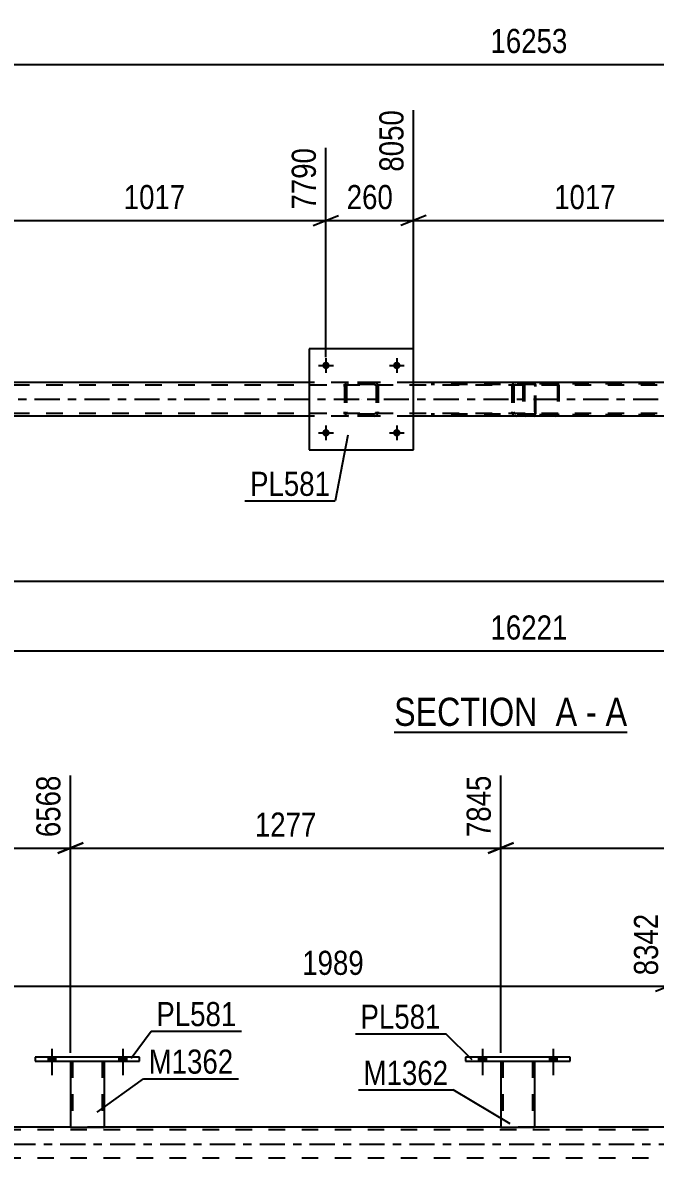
# Model space of a CAD drawing. Header units: millimetres. Extents: x 0 to 1779, y 0 to 560.
# Drawn here: x 1315.4 to 1390.4, y 425.1 to 560 of the extents above; entities that cross this region are included whole.
import ezdxf

# ---------------------------------------------------------------- set-up
doc = ezdxf.new("R2010")
doc.units = ezdxf.units.MM
doc.linetypes.add('DXK_LINE_DOT2', pattern=[3.9198, 1.9599, -1.9599])
doc.linetypes.add('DXK_LINE_DOT3', pattern=[5.9187, 2.979, -0.9799, 0.9799, -0.9799])
doc.styles.add('Arial Narrow', font='ARIALN.TTF', dxfattribs={"height": 0.2})

# ---------------------------------------------------------------- blocks, each defined once
blk = doc.blocks.new('Unknown-814185208-11 - 2589')
at = {"color": 6, "linetype": 'Continuous'}
blk.add_line((1359.44, 475.74), (1387.09, 475.74), dxfattribs=at)
at = {"color": 0, "linetype": 'Continuous'}
for points in [[(1377.55, 476.49), (1377.55, 479.99), (1359.44, 479.99), (1359.44, 476.49)], [(1381.16, 476.49), (1381.16, 479.99), (1378.6, 479.99), (1378.6, 476.49)], [(1383.48, 476.49), (1383.48, 479.99), (1382.21, 479.99), (1382.21, 476.49)], [(1387.09, 476.49), (1387.09, 479.99), (1384.53, 479.99), (1384.53, 476.49)]]:
    blk.add_wipeout(points, dxfattribs=at)
at = {"color": 7, "linetype": 'Continuous', "style": 'Arial Narrow'}
for s, p in [('SECTION ', (1359.44, 476.49)), ('A', (1378.6, 476.49)), ('A', (1384.53, 476.49)), ('-', (1382.21, 476.49))]:
    blk.add_text(s, height=3.34, dxfattribs=at).set_placement(p)
blk = doc.blocks.new('Part-814185208-2599 - 2589')
at = {"color": 7, "linetype": 'DXK_LINE_DOT2'}
for p, q in [((1688.57, 516.96), (1085.95, 516.96)), ((1361.75, 517.28), (1349.35, 517.28)), ((1688.57, 513.6), (1085.95, 513.6)), ((1361.75, 513.28), (1349.35, 513.28))]:
    blk.add_line(p, q, dxfattribs=at)
at = {"color": 2, "linetype": 'Continuous'}
for p, q in [((1349.35, 517.28), (1310.67, 517.28)), ((1400.43, 517.28), (1361.75, 517.28)), ((1349.35, 513.28), (1310.67, 513.28)), ((1400.43, 513.28), (1361.75, 513.28))]:
    blk.add_line(p, q, dxfattribs=at)
at = {"color": 7, "linetype": 'DXK_LINE_DOT3'}
blk.add_line((1085.95, 515.28), (1688.57, 515.28), dxfattribs=at)
blk = doc.blocks.new('Part-814185208-2648 - 2589')
at = {"color": 7, "linetype": 'DXK_LINE_DOT2'}
for p, q in [((1374.75, 517.09), (1374.72, 516.96)), ((1374.72, 516.96), (1374.72, 513.6)), ((1374.89, 516.96), (1374.9, 517.03)), ((1374.89, 516.96), (1374.89, 513.6)), ((1374.9, 517.03), (1374.94, 517.08)), ((1375.06, 517.28), (1374.93, 517.26)), ((1374.94, 517.08), (1375, 517.11)), ((1375, 517.11), (1375.06, 517.12)), ((1390.39, 517.28), (1375.06, 517.28)), ((1390.39, 517.12), (1375.06, 517.12)), ((1378.77, 517.26), (1378.64, 517.28)), ((1378.64, 517.12), (1378.7, 517.11)), ((1378.7, 517.11), (1378.73, 517.1)), ((1378.73, 517.1), (1378.76, 517.08)), ((1378.76, 517.08), (1378.8, 517.03)), ((1378.8, 517.03), (1378.81, 516.96)), ((1378.81, 516.96), (1378.81, 513.6)), ((1378.98, 516.96), (1378.95, 517.09)), ((1378.98, 516.96), (1378.98, 513.6)), ((1374.72, 513.6), (1374.75, 513.48)), ((1374.9, 513.54), (1374.89, 513.6)), ((1374.94, 513.49), (1374.9, 513.54)), ((1374.93, 513.31), (1375.06, 513.28)), ((1374.94, 513.49), (1374.97, 513.47)), ((1374.97, 513.47), (1375, 513.46)), ((1375, 513.46), (1375.06, 513.44)), ((1390.39, 513.44), (1375.06, 513.44)), ((1390.39, 513.28), (1375.06, 513.28)), ((1378.7, 513.46), (1378.64, 513.44)), ((1378.64, 513.28), (1378.77, 513.31)), ((1378.76, 513.49), (1378.7, 513.46)), ((1378.8, 513.54), (1378.76, 513.49)), ((1378.81, 513.6), (1378.8, 513.54)), ((1378.95, 513.48), (1378.98, 513.6))]:
    blk.add_line(p, q, dxfattribs=at)
for centre, start, end in [((1375.05, 516.95), 110.7583, 155.68), ((1378.65, 516.95), 24.32, 69.2417), ((1375.05, 513.62), 204.32, 249.2417), ((1378.65, 513.62), 290.7583, 335.68)]:
    blk.add_arc(centre, 0.331, start, end, dxfattribs=at)
blk = doc.blocks.new('Part-814185208-2652 - 2589')
at = {"color": 7, "linetype": 'DXK_LINE_DOT2'}
for p, q in [((1376, 517.28), (1363.84, 517.28)), ((1376, 517.04), (1363.84, 517.04)), ((1373.42, 516.89), (1373.4, 516.8)), ((1373.4, 516.8), (1373.4, 513.76)), ((1373.44, 516.99), (1373.42, 516.89)), ((1373.66, 516.8), (1373.67, 516.9)), ((1373.66, 516.8), (1373.66, 513.76)), ((1373.67, 516.9), (1373.73, 516.97)), ((1373.91, 517.28), (1373.71, 517.25)), ((1373.73, 516.97), (1373.81, 517.03)), ((1373.81, 517.03), (1373.91, 517.04)), ((1374.72, 517.04), (1374.72, 517.28)), ((1376.1, 517.25), (1376, 517.28)), ((1376, 517.04), (1376.05, 517.03)), ((1376.05, 517.03), (1376.09, 516.97)), ((1376.09, 516.97), (1376.12, 516.9)), ((1376.19, 517.14), (1376.1, 517.25)), ((1376.12, 516.9), (1376.13, 516.8)), ((1376.13, 513.76), (1376.13, 516.8)), ((1376.25, 516.99), (1376.19, 517.14)), ((1376.27, 516.8), (1376.25, 516.99)), ((1376.27, 513.76), (1376.27, 516.8)), ((1376, 513.52), (1363.84, 513.52)), ((1376, 513.28), (1363.84, 513.28)), ((1373.4, 513.76), (1373.42, 513.68)), ((1373.42, 513.68), (1373.44, 513.58)), ((1373.67, 513.67), (1373.66, 513.76)), ((1373.73, 513.59), (1373.67, 513.67)), ((1373.71, 513.32), (1373.91, 513.28)), ((1373.81, 513.54), (1373.73, 513.59)), ((1373.91, 513.52), (1373.81, 513.54)), ((1374.72, 513.28), (1374.72, 513.52)), ((1376.05, 513.54), (1376, 513.52)), ((1376, 513.28), (1376.1, 513.32)), ((1376.09, 513.59), (1376.05, 513.54)), ((1376.12, 513.67), (1376.09, 513.59)), ((1376.1, 513.32), (1376.19, 513.43)), ((1376.13, 513.76), (1376.12, 513.67)), ((1376.19, 513.43), (1376.25, 513.58)), ((1376.25, 513.58), (1376.27, 513.76))]:
    blk.add_line(p, q, dxfattribs=at)
for centre, start, end in [((1373.89, 516.79), 111.1941, 156.1506), ((1373.89, 513.78), 203.8494, 248.8059)]:
    blk.add_arc(centre, 0.492, start, end, dxfattribs=at)
blk = doc.blocks.new('Part-814185208-2781 - 2589')
at = {"color": 2, "linetype": 'Continuous'}
for p, q in [((1361.75, 521.28), (1349.35, 521.28)), ((1349.35, 521.28), (1349.35, 509.28)), ((1361.75, 509.28), (1361.75, 521.28)), ((1349.35, 509.28), (1361.75, 509.28))]:
    blk.add_line(p, q, dxfattribs=at)
blk = doc.blocks.new('Part-814185208-2782 - 2589')
at = {"color": 7, "linetype": 'DXK_LINE_DOT2'}
for p, q in [((1353.55, 516.8), (1353.58, 516.99)), ((1353.58, 516.99), (1353.55, 516.8)), ((1353.55, 516.8), (1353.55, 513.76)), ((1353.79, 516.8), (1353.81, 516.9)), ((1353.79, 516.8), (1353.79, 513.76)), ((1353.81, 516.9), (1353.86, 516.97)), ((1353.84, 517.25), (1354.03, 517.28)), ((1354.03, 517.28), (1353.84, 517.25)), ((1353.86, 516.97), (1353.94, 517.03)), ((1353.94, 517.03), (1354.03, 517.04)), ((1357.07, 517.28), (1354.03, 517.28)), ((1357.07, 517.04), (1354.03, 517.04)), ((1357.07, 517.28), (1357.25, 517.25)), ((1357.25, 517.25), (1357.07, 517.28)), ((1357.07, 517.04), (1357.16, 517.03)), ((1357.16, 517.03), (1357.24, 516.97)), ((1357.24, 516.97), (1357.29, 516.9)), ((1357.29, 516.9), (1357.31, 516.8)), ((1357.31, 516.8), (1357.31, 513.76)), ((1357.51, 516.99), (1357.55, 516.8)), ((1357.55, 516.8), (1357.51, 516.99)), ((1357.55, 516.8), (1357.55, 513.76)), ((1353.58, 513.58), (1353.55, 513.76)), ((1353.55, 513.76), (1353.58, 513.58)), ((1353.81, 513.67), (1353.79, 513.76)), ((1353.86, 513.59), (1353.81, 513.67)), ((1354.03, 513.28), (1353.84, 513.32)), ((1353.84, 513.32), (1354.03, 513.28)), ((1353.94, 513.54), (1353.86, 513.59)), ((1354.03, 513.52), (1353.94, 513.54)), ((1357.07, 513.52), (1354.03, 513.52)), ((1357.07, 513.28), (1354.03, 513.28)), ((1357.16, 513.54), (1357.07, 513.52)), ((1357.25, 513.32), (1357.07, 513.28)), ((1357.07, 513.28), (1357.25, 513.32)), ((1357.24, 513.59), (1357.16, 513.54)), ((1357.29, 513.67), (1357.24, 513.59)), ((1357.31, 513.76), (1357.29, 513.67)), ((1357.55, 513.76), (1357.51, 513.58)), ((1357.51, 513.58), (1357.55, 513.76))]:
    blk.add_line(p, q, dxfattribs=at)
at = {"color": 7, "linetype": 'DXK_LINE_DOT3'}
blk.add_line((1355.55, 515.28), (1355.55, 515.28), dxfattribs=at)
at = {"color": 7, "linetype": 'DXK_LINE_DOT2'}
for centre, start, end in [((1354.03, 516.8), 112.5, 157.5), ((1354.03, 516.8), 112.5, 157.5), ((1357.07, 516.8), 22.5, 67.5), ((1357.07, 516.8), 22.5, 67.5), ((1354.03, 513.76), 202.5, 247.5), ((1354.03, 513.76), 202.5, 247.5), ((1357.07, 513.76), 292.5, 337.5), ((1357.07, 513.76), 292.5, 337.5)]:
    blk.add_arc(centre, 0.48, start, end, dxfattribs=at)
blk = doc.blocks.new('Bolt-814185208-2850 - 2589')
at = {"linetype": 'Continuous'}
for points in [[(1351.79, 519.29, -1), (1350.91, 519.29, -1)], [(1360.19, 519.29, -1), (1359.31, 519.29, -1)]]:
    blk.add_hatch(color=1, dxfattribs=at).paths.add_polyline_path(points)
at = {"color": 1, "linetype": 'Continuous'}
for p, q in [((1350.47, 519.29), (1352.23, 519.29)), ((1351.35, 520.17), (1351.35, 518.41)), ((1358.87, 519.29), (1360.63, 519.29)), ((1359.75, 520.17), (1359.75, 518.41))]:
    blk.add_line(p, q, dxfattribs=at)
blk = doc.blocks.new('Bolt-814185208-2851 - 2589')
at = {"linetype": 'Continuous'}
for points in [[(1351.79, 511.29, -1), (1350.91, 511.29, -1)], [(1360.19, 511.29, -1), (1359.31, 511.29, -1)]]:
    blk.add_hatch(color=1, dxfattribs=at).paths.add_polyline_path(points)
at = {"color": 1, "linetype": 'Continuous'}
for p, q in [((1350.47, 511.29), (1352.23, 511.29)), ((1351.35, 512.17), (1351.35, 510.41)), ((1358.87, 511.29), (1360.63, 511.29)), ((1359.75, 512.17), (1359.75, 510.41))]:
    blk.add_line(p, q, dxfattribs=at)
blk = doc.blocks.new('Bolt-814185208-3593 - 3585')
at = {"linetype": 'Continuous'}
for points in [[(1369.47, 436.66), (1370.35, 436.66), (1370.35, 437.14), (1369.47, 437.14)], [(1377.87, 436.66), (1378.75, 436.66), (1378.75, 437.14), (1377.87, 437.14)]]:
    blk.add_hatch(color=1, dxfattribs=at).paths.add_polyline_path(points)
at = {"color": 1, "linetype": 'Continuous'}
for p, q in [((1369.47, 437.14), (1369.47, 436.66)), ((1369.91, 438.14), (1369.91, 435.02)), ((1370.35, 437.14), (1370.35, 436.66)), ((1377.87, 437.14), (1377.87, 436.66)), ((1378.31, 438.14), (1378.31, 435.02)), ((1378.75, 437.14), (1378.75, 436.66))]:
    blk.add_line(p, q, dxfattribs=at)
blk = doc.blocks.new('Bolt-814185208-3594 - 3585')
at = {"linetype": 'Continuous'}
for points in [[(1369.47, 436.66), (1370.35, 436.66), (1370.35, 437.14), (1369.47, 437.14)], [(1377.87, 436.66), (1378.75, 436.66), (1378.75, 437.14), (1377.87, 437.14)]]:
    blk.add_hatch(color=1, dxfattribs=at).paths.add_polyline_path(points)
at = {"color": 1, "linetype": 'Continuous'}
for p, q in [((1369.47, 437.14), (1369.47, 436.66)), ((1369.91, 438.14), (1369.91, 435.02)), ((1370.35, 437.14), (1370.35, 436.66)), ((1377.87, 437.14), (1377.87, 436.66)), ((1378.31, 438.14), (1378.31, 435.02)), ((1378.75, 437.14), (1378.75, 436.66))]:
    blk.add_line(p, q, dxfattribs=at)
blk = doc.blocks.new('Bolt-814185208-3595 - 3585')
at = {"linetype": 'Continuous'}
for points in [[(1318.39, 436.66), (1319.27, 436.66), (1319.27, 437.14), (1318.39, 437.14)], [(1326.79, 436.66), (1327.67, 436.66), (1327.67, 437.14), (1326.79, 437.14)]]:
    blk.add_hatch(color=1, dxfattribs=at).paths.add_polyline_path(points)
at = {"color": 1, "linetype": 'Continuous'}
for p, q in [((1318.39, 437.14), (1318.39, 436.66)), ((1318.83, 438.14), (1318.83, 435.02)), ((1319.27, 437.14), (1319.27, 436.66)), ((1326.79, 437.14), (1326.79, 436.66)), ((1327.23, 438.14), (1327.23, 435.02)), ((1327.67, 437.14), (1327.67, 436.66))]:
    blk.add_line(p, q, dxfattribs=at)
blk = doc.blocks.new('Bolt-814185208-3596 - 3585')
at = {"linetype": 'Continuous'}
for points in [[(1318.39, 436.66), (1319.27, 436.66), (1319.27, 437.14), (1318.39, 437.14)], [(1326.79, 436.66), (1327.67, 436.66), (1327.67, 437.14), (1326.79, 437.14)]]:
    blk.add_hatch(color=1, dxfattribs=at).paths.add_polyline_path(points)
at = {"color": 1, "linetype": 'Continuous'}
for p, q in [((1318.39, 437.14), (1318.39, 436.66)), ((1318.83, 438.14), (1318.83, 435.02)), ((1319.27, 437.14), (1319.27, 436.66)), ((1326.79, 437.14), (1326.79, 436.66)), ((1327.23, 438.14), (1327.23, 435.02)), ((1327.67, 437.14), (1327.67, 436.66))]:
    blk.add_line(p, q, dxfattribs=at)
blk = doc.blocks.new('Part-814185208-3725 - 3585')
at = {"color": 2, "linetype": 'Continuous'}
for p, q in [((1372.11, 436.66), (1372.11, 428.82)), ((1376.11, 436.66), (1376.11, 428.82)), ((1372.11, 428.82), (1376.11, 428.82))]:
    blk.add_line(p, q, dxfattribs=at)
at = {"color": 7, "linetype": 'DXK_LINE_DOT2'}
for p, q in [((1372.11, 436.66), (1376.11, 436.66)), ((1372.11, 436.66), (1372.11, 436.66)), ((1372.11, 436.66), (1372.11, 436.66)), ((1372.35, 436.66), (1372.35, 428.82)), ((1375.87, 436.66), (1375.87, 428.82)), ((1376.11, 436.66), (1376.11, 436.66)), ((1376.11, 436.66), (1376.11, 436.66)), ((1375.81, 428.82), (1375.85, 428.82)), ((1375.81, 428.82), (1375.85, 428.82)), ((1375.85, 428.82), (1375.87, 428.82)), ((1375.85, 428.82), (1375.87, 428.82))]:
    blk.add_line(p, q, dxfattribs=at)
blk = doc.blocks.new('Part-814185208-3730 - 3585')
at = {"color": 2, "linetype": 'Continuous'}
for p, q in [((1367.91, 437.14), (1367.91, 436.66)), ((1380.31, 437.14), (1367.91, 437.14)), ((1380.31, 436.66), (1380.31, 437.14)), ((1367.91, 436.66), (1380.31, 436.66))]:
    blk.add_line(p, q, dxfattribs=at)
blk = doc.blocks.new('Part-814185208-3735 - 3585')
at = {"color": 2, "linetype": 'Continuous'}
for p, q in [((1321.03, 436.66), (1321.03, 428.82)), ((1325.03, 436.66), (1325.03, 428.82)), ((1321.03, 428.82), (1325.03, 428.82))]:
    blk.add_line(p, q, dxfattribs=at)
at = {"color": 7, "linetype": 'DXK_LINE_DOT2'}
for p, q in [((1321.03, 436.66), (1325.03, 436.66)), ((1321.03, 436.66), (1321.03, 436.66)), ((1321.03, 436.66), (1321.03, 436.66)), ((1321.27, 436.66), (1321.27, 428.82)), ((1324.79, 436.66), (1324.79, 428.82)), ((1325.03, 436.66), (1325.03, 436.66)), ((1325.03, 436.66), (1325.03, 436.66)), ((1324.73, 428.82), (1324.77, 428.82)), ((1324.73, 428.82), (1324.77, 428.82)), ((1324.77, 428.82), (1324.79, 428.82)), ((1324.77, 428.82), (1324.79, 428.82))]:
    blk.add_line(p, q, dxfattribs=at)
blk = doc.blocks.new('Part-814185208-3740 - 3585')
at = {"color": 2, "linetype": 'Continuous'}
for p, q in [((1316.83, 437.14), (1316.83, 436.66)), ((1329.23, 437.14), (1316.83, 437.14)), ((1329.23, 436.66), (1329.23, 437.14)), ((1316.83, 436.66), (1329.23, 436.66))]:
    blk.add_line(p, q, dxfattribs=at)
blk = doc.blocks.new('Part-814185208-3881 - 3585')
at = {"color": 2, "linetype": 'Continuous'}
for p, q in [((1321.03, 428.82), (1273.95, 428.82)), ((1372.11, 428.82), (1325.03, 428.82)), ((1423.19, 428.82), (1376.11, 428.82))]:
    blk.add_line(p, q, dxfattribs=at)
at = {"color": 7, "linetype": 'DXK_LINE_DOT2'}
for p, q in [((1325.03, 428.82), (1321.03, 428.82)), ((1376.11, 428.82), (1372.11, 428.82)), ((1707.13, 428.5), (1094.91, 428.5)), ((1707.13, 425.14), (1094.91, 425.14))]:
    blk.add_line(p, q, dxfattribs=at)
at = {"color": 7, "linetype": 'DXK_LINE_DOT3'}
blk.add_line((1094.91, 426.82), (1707.13, 426.82), dxfattribs=at)
blk = doc.blocks.new('StraightDimension-814185208-8421 - 2589')
at = {"color": 7, "linetype": 'Continuous'}
for p, q in [((1361.75, 518.28), (1361.75, 549.61)), ((1402.43, 520.29), (1402.43, 545.11)), ((1363.25, 537.1), (1360.25, 535.9)), ((1400.93, 535.9), (1403.93, 537.1)), ((1361.75, 536.5), (1402.43, 536.5))]:
    blk.add_line(p, q, dxfattribs=at)
at = {"color": 0}
blk.add_wipeout([(1386.34, 537.25), (1386.34, 541.45), (1377.83, 541.45), (1377.83, 537.25)], dxfattribs=at)
at = {"color": 3, "style": 'Arial Narrow'}
blk.add_text('1017', height=2.863, dxfattribs=at).set_placement((1378.43, 537.85))
at = {"color": 0, "linetype": 'Continuous'}
blk.add_wipeout([(1401.83, 545.71), (1397.63, 545.71), (1397.63, 537.2), (1401.83, 537.2)], dxfattribs=at)
at = {"color": 3, "linetype": 'Continuous', "style": 'Arial Narrow'}
blk.add_text('9067', height=2.863, rotation=90.0002, dxfattribs=at).set_placement((1401.23, 537.8))
blk = doc.blocks.new('StraightDimension-814185208-2989 - 2589')
at = {"color": 7, "linetype": 'Continuous'}
blk.add_line((1061.67, 555.04), (1689.21, 555.04), dxfattribs=at)
at = {"color": 0}
blk.add_wipeout([(1380.61, 555.79), (1380.61, 559.99), (1370.27, 559.99), (1370.27, 555.79)], dxfattribs=at)
at = {"color": 3, "style": 'Arial Narrow'}
blk.add_text('16253', height=2.863, dxfattribs=at).set_placement((1370.87, 556.39))
blk = doc.blocks.new('StraightDimension-814185208-3000 - 2589')
at = {"color": 7, "linetype": 'Continuous'}
blk.add_line((1123.33, 493.68), (1688.57, 493.68), dxfattribs=at)
blk = doc.blocks.new('StraightDimension-814185208-3535 - 2589')
at = {"color": 7, "linetype": 'Continuous'}
blk.add_line((1062.31, 485.39), (1688.57, 485.39), dxfattribs=at)
at = {"color": 0}
blk.add_wipeout([(1380.61, 486.14), (1380.61, 490.34), (1370.27, 490.34), (1370.27, 486.14)], dxfattribs=at)
at = {"color": 3, "style": 'Arial Narrow'}
blk.add_text('16221', height=2.863, dxfattribs=at).set_placement((1370.87, 486.74))
blk = doc.blocks.new('StraightDimension-814185208-8423 - 2589')
at = {"color": 7, "linetype": 'Continuous'}
for p, q in [((1310.67, 518.28), (1310.67, 549.61)), ((1351.35, 520.29), (1351.35, 545.11)), ((1312.17, 537.1), (1309.17, 535.9)), ((1349.85, 535.9), (1352.85, 537.1)), ((1310.67, 536.5), (1351.35, 536.5))]:
    blk.add_line(p, q, dxfattribs=at)
at = {"color": 0}
blk.add_wipeout([(1335.26, 537.25), (1335.26, 541.45), (1326.75, 541.45), (1326.75, 537.25)], dxfattribs=at)
at = {"color": 3, "style": 'Arial Narrow'}
blk.add_text('1017', height=2.863, dxfattribs=at).set_placement((1327.35, 537.85))
at = {"color": 0, "linetype": 'Continuous'}
blk.add_wipeout([(1350.75, 545.71), (1346.55, 545.71), (1346.55, 537.2), (1350.75, 537.2)], dxfattribs=at)
at = {"color": 3, "linetype": 'Continuous', "style": 'Arial Narrow'}
blk.add_text('7790', height=2.863, rotation=90.0002, dxfattribs=at).set_placement((1350.15, 537.8))
blk = doc.blocks.new('StraightDimension-814185208-8422 - 2589')
at = {"color": 7, "linetype": 'Continuous'}
for p, q in [((1361.75, 518.28), (1361.75, 549.61)), ((1351.35, 520.29), (1351.35, 545.11)), ((1349.85, 535.9), (1352.85, 537.1)), ((1363.25, 537.1), (1360.25, 535.9)), ((1351.35, 536.5), (1361.75, 536.5))]:
    blk.add_line(p, q, dxfattribs=at)
at = {"color": 0}
blk.add_wipeout([(1359.89, 537.25), (1359.89, 541.45), (1353.21, 541.45), (1353.21, 537.25)], dxfattribs=at)
at = {"color": 3, "style": 'Arial Narrow'}
blk.add_text('260', height=2.863, dxfattribs=at).set_placement((1353.81, 537.85))
at = {"color": 0, "linetype": 'Continuous'}
blk.add_wipeout([(1361.15, 550.21), (1356.95, 550.21), (1356.95, 541.7), (1361.15, 541.7)], dxfattribs=at)
at = {"color": 3, "linetype": 'Continuous', "style": 'Arial Narrow'}
blk.add_text('8050', height=2.863, rotation=90.0002, dxfattribs=at).set_placement((1360.55, 542.3))
blk = doc.blocks.new('StraightDimension-814185208-4779 - 3585')
at = {"color": 7, "linetype": 'Continuous'}
for p, q in [((1312.4, 425.82), (1312.4, 458.68)), ((1391.96, 425.82), (1391.96, 454.18)), ((1313.9, 446.17), (1310.9, 444.97)), ((1312.4, 445.57), (1391.96, 445.57)), ((1390.46, 444.97), (1393.46, 446.17))]:
    blk.add_line(p, q, dxfattribs=at)
at = {"color": 0}
blk.add_wipeout([(1356.44, 446.32), (1356.44, 450.52), (1347.93, 450.52), (1347.93, 446.32)], dxfattribs=at)
at = {"color": 3, "style": 'Arial Narrow'}
blk.add_text('1989', height=2.863, dxfattribs=at).set_placement((1348.53, 446.92))
at = {"color": 0, "linetype": 'Continuous'}
blk.add_wipeout([(1391.36, 454.78), (1387.16, 454.78), (1387.16, 446.27), (1391.36, 446.27)], dxfattribs=at)
at = {"color": 3, "linetype": 'Continuous', "style": 'Arial Narrow'}
blk.add_text('8342', height=2.863, rotation=90.0002, dxfattribs=at).set_placement((1390.76, 446.87))
blk = doc.blocks.new('StraightDimension-814185208-10276 - 3585')
at = {"color": 7, "linetype": 'Continuous'}
for p, q in [((1372.11, 437.66), (1372.11, 470.6)), ((1423.19, 437.66), (1423.19, 470.6)), ((1373.61, 462.58), (1370.61, 461.38)), ((1421.69, 461.38), (1424.69, 462.58)), ((1372.11, 461.98), (1423.19, 461.98))]:
    blk.add_line(p, q, dxfattribs=at)
at = {"color": 0}
blk.add_wipeout([(1401.9, 462.73), (1401.9, 466.93), (1393.39, 466.93), (1393.39, 462.73)], dxfattribs=at)
at = {"color": 3, "style": 'Arial Narrow'}
blk.add_text('1277', height=2.863, dxfattribs=at).set_placement((1393.99, 463.33))
at = {"color": 0, "linetype": 'Continuous'}
blk.add_wipeout([(1422.59, 471.2), (1418.39, 471.2), (1418.39, 462.68), (1422.59, 462.68)], dxfattribs=at)
at = {"color": 3, "linetype": 'Continuous', "style": 'Arial Narrow'}
blk.add_text('9122', height=2.863, rotation=90.0002, dxfattribs=at).set_placement((1421.99, 463.28))
blk = doc.blocks.new('StraightDimension-814185208-10277 - 3585')
at = {"color": 7, "linetype": 'Continuous'}
for p, q in [((1321.03, 437.66), (1321.03, 470.6)), ((1372.11, 437.66), (1372.11, 470.6)), ((1322.53, 462.58), (1319.53, 461.38)), ((1370.61, 461.38), (1373.61, 462.58)), ((1321.03, 461.98), (1372.11, 461.98))]:
    blk.add_line(p, q, dxfattribs=at)
at = {"color": 0}
blk.add_wipeout([(1350.82, 462.73), (1350.82, 466.93), (1342.31, 466.93), (1342.31, 462.73)], dxfattribs=at)
at = {"color": 3, "style": 'Arial Narrow'}
blk.add_text('1277', height=2.863, dxfattribs=at).set_placement((1342.91, 463.33))
at = {"color": 0, "linetype": 'Continuous'}
blk.add_wipeout([(1371.51, 471.2), (1367.31, 471.2), (1367.31, 462.68), (1371.51, 462.68)], dxfattribs=at)
at = {"color": 3, "linetype": 'Continuous', "style": 'Arial Narrow'}
blk.add_text('7845', height=2.863, rotation=90.0002, dxfattribs=at).set_placement((1370.91, 463.28))
blk = doc.blocks.new('StraightDimension-814185208-10278 - 3585')
at = {"color": 7, "linetype": 'Continuous'}
for p, q in [((1269.95, 437.66), (1269.95, 470.6)), ((1321.03, 437.66), (1321.03, 470.6)), ((1271.45, 462.58), (1268.45, 461.38)), ((1319.53, 461.38), (1322.53, 462.58)), ((1269.95, 461.98), (1321.03, 461.98))]:
    blk.add_line(p, q, dxfattribs=at)
at = {"color": 0}
blk.add_wipeout([(1299.74, 462.73), (1299.74, 466.93), (1291.23, 466.93), (1291.23, 462.73)], dxfattribs=at)
at = {"color": 3, "style": 'Arial Narrow'}
blk.add_text('1277', height=2.863, dxfattribs=at).set_placement((1291.83, 463.33))
at = {"color": 0, "linetype": 'Continuous'}
blk.add_wipeout([(1320.43, 471.2), (1316.23, 471.2), (1316.23, 462.68), (1320.43, 462.68)], dxfattribs=at)
at = {"color": 3, "linetype": 'Continuous', "style": 'Arial Narrow'}
blk.add_text('6568', height=2.863, rotation=90.0002, dxfattribs=at).set_placement((1319.83, 463.28))
blk = doc.blocks.new('Mark-814185208-2777 - 2589')
at = {"color": 0}
blk.add_wipeout([(1351.85, 503.8), (1351.85, 506.8), (1342.34, 506.8), (1342.34, 503.8)], dxfattribs=at)
blk.add_wipeout([(1351.85, 503.8), (1351.85, 506.8), (1342.34, 506.8), (1342.34, 503.8)], dxfattribs=at)
at = {"color": 30, "linetype": 'Continuous'}
for p in [(1353.94, 511), (1341.74, 503.2)]:
    blk.add_line(p, (1352.45, 503.2), dxfattribs=at)
at = {"color": 3, "style": 'Arial Narrow'}
blk.add_text('PL581', height=2.863, dxfattribs=at).set_placement((1342.34, 503.8))
blk = doc.blocks.new('Mark-814185208-3721 - 3585')
at = {"color": 0}
blk.add_wipeout([(1365.86, 433.85), (1365.86, 436.85), (1355.81, 436.85), (1355.81, 433.85)], dxfattribs=at)
blk.add_wipeout([(1365.86, 433.85), (1365.86, 436.85), (1355.81, 436.85), (1355.81, 433.85)], dxfattribs=at)
at = {"color": 30, "linetype": 'Continuous'}
for p in [(1355.21, 433.25), (1373.19, 429.23)]:
    blk.add_line(p, (1366.46, 433.25), dxfattribs=at)
at = {"color": 3, "style": 'Arial Narrow'}
blk.add_text('M1362', height=2.863, dxfattribs=at).set_placement((1355.81, 433.85))
blk = doc.blocks.new('Mark-814185208-3726 - 3585')
at = {"color": 0}
blk.add_wipeout([(1364.96, 440.52), (1364.96, 443.52), (1355.45, 443.52), (1355.45, 440.52)], dxfattribs=at)
blk.add_wipeout([(1364.96, 440.52), (1364.96, 443.52), (1355.45, 443.52), (1355.45, 440.52)], dxfattribs=at)
at = {"color": 30, "linetype": 'Continuous'}
for p in [(1354.85, 439.92), (1368.68, 436.84)]:
    blk.add_line(p, (1365.56, 439.92), dxfattribs=at)
at = {"color": 3, "style": 'Arial Narrow'}
blk.add_text('PL581', height=2.863, dxfattribs=at).set_placement((1355.45, 440.52))
blk = doc.blocks.new('Mark-814185208-3731 - 3585')
at = {"color": 0}
blk.add_wipeout([(1340.36, 435.19), (1340.36, 438.19), (1330.31, 438.19), (1330.31, 435.19)], dxfattribs=at)
blk.add_wipeout([(1340.36, 435.19), (1340.36, 438.19), (1330.31, 438.19), (1330.31, 435.19)], dxfattribs=at)
at = {"color": 30, "linetype": 'Continuous'}
for p, q in [((1324.18, 430.62), (1329.71, 434.59)), ((1329.71, 434.59), (1340.96, 434.59))]:
    blk.add_line(p, q, dxfattribs=at)
at = {"color": 3, "style": 'Arial Narrow'}
blk.add_text('M1362', height=2.863, dxfattribs=at).set_placement((1330.31, 435.19))
blk = doc.blocks.new('Mark-814185208-3736 - 3585')
at = {"color": 0}
blk.add_wipeout([(1340.73, 440.83), (1340.73, 443.83), (1331.22, 443.83), (1331.22, 440.83)], dxfattribs=at)
blk.add_wipeout([(1340.73, 440.83), (1340.73, 443.83), (1331.22, 443.83), (1331.22, 440.83)], dxfattribs=at)
at = {"color": 30, "linetype": 'Continuous'}
for p, q in [((1328.25, 437.01), (1330.62, 440.23)), ((1330.62, 440.23), (1341.33, 440.23))]:
    blk.add_line(p, q, dxfattribs=at)
at = {"color": 3, "style": 'Arial Narrow'}
blk.add_text('PL581', height=2.863, dxfattribs=at).set_placement((1331.22, 440.83))

msp = doc.modelspace()

# ---------------------------------------------------------------- block references
for name in ['Part-814185208-2781 - 2589', 'Part-814185208-2599 - 2589', 'Bolt-814185208-2850 - 2589', 'Part-814185208-2782 - 2589', 'Part-814185208-2652 - 2589', 'Part-814185208-2648 - 2589', 'Bolt-814185208-2851 - 2589', 'Unknown-814185208-11 - 2589', 'Part-814185208-3740 - 3585', 'Bolt-814185208-3595 - 3585', 'Bolt-814185208-3596 - 3585', 'Part-814185208-3730 - 3585', 'Bolt-814185208-3593 - 3585', 'Bolt-814185208-3594 - 3585', 'Part-814185208-3735 - 3585', 'Part-814185208-3725 - 3585', 'Part-814185208-3881 - 3585']:
    msp.add_blockref(name, (0, 0))

# ---------------------------------------------------------------- next in the draw order: block references
for name in ['StraightDimension-814185208-8421 - 2589', 'StraightDimension-814185208-3000 - 2589', 'StraightDimension-814185208-4779 - 3585']:
    msp.add_blockref(name, (0, 0))

# ---------------------------------------------------------------- next in the draw order: block references
for name in ['StraightDimension-814185208-2989 - 2589', 'StraightDimension-814185208-3535 - 2589', 'StraightDimension-814185208-10276 - 3585', 'Mark-814185208-3721 - 3585']:
    msp.add_blockref(name, (0, 0))

# ---------------------------------------------------------------- next in the draw order: block references
for name in ['StraightDimension-814185208-8423 - 2589', 'Mark-814185208-2777 - 2589', 'StraightDimension-814185208-10277 - 3585']:
    msp.add_blockref(name, (0, 0))

# ---------------------------------------------------------------- next in the draw order: block references
for name in ['StraightDimension-814185208-8422 - 2589', 'StraightDimension-814185208-10278 - 3585', 'Mark-814185208-3726 - 3585', 'Mark-814185208-3731 - 3585']:
    msp.add_blockref(name, (0, 0))

# ---------------------------------------------------------------- next in the draw order: block references
msp.add_blockref('Mark-814185208-3736 - 3585', (0, 0))

doc.saveas('drawing.dxf')
